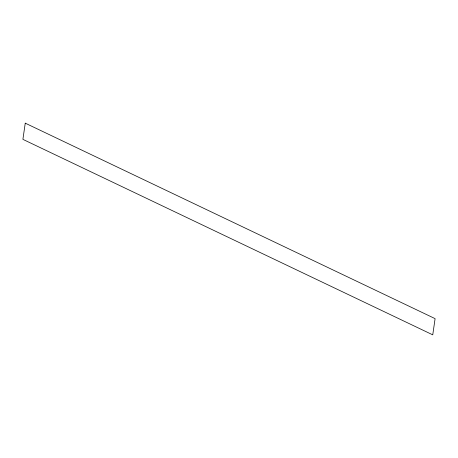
<?xml version="1.0" encoding="UTF-8"?>
<svg xmlns="http://www.w3.org/2000/svg" width="458" height="458" viewBox="0 0 458 458"><rect width="100%" height="100%" fill="white"/><g stroke="black" fill="none" stroke-linecap="round" stroke-linejoin="round"><path stroke-width="0.69" d="M25.253 123.156L22.9 139.358L432.747 334.844L435.1 318.642L25.253 123.156"/></g></svg>
